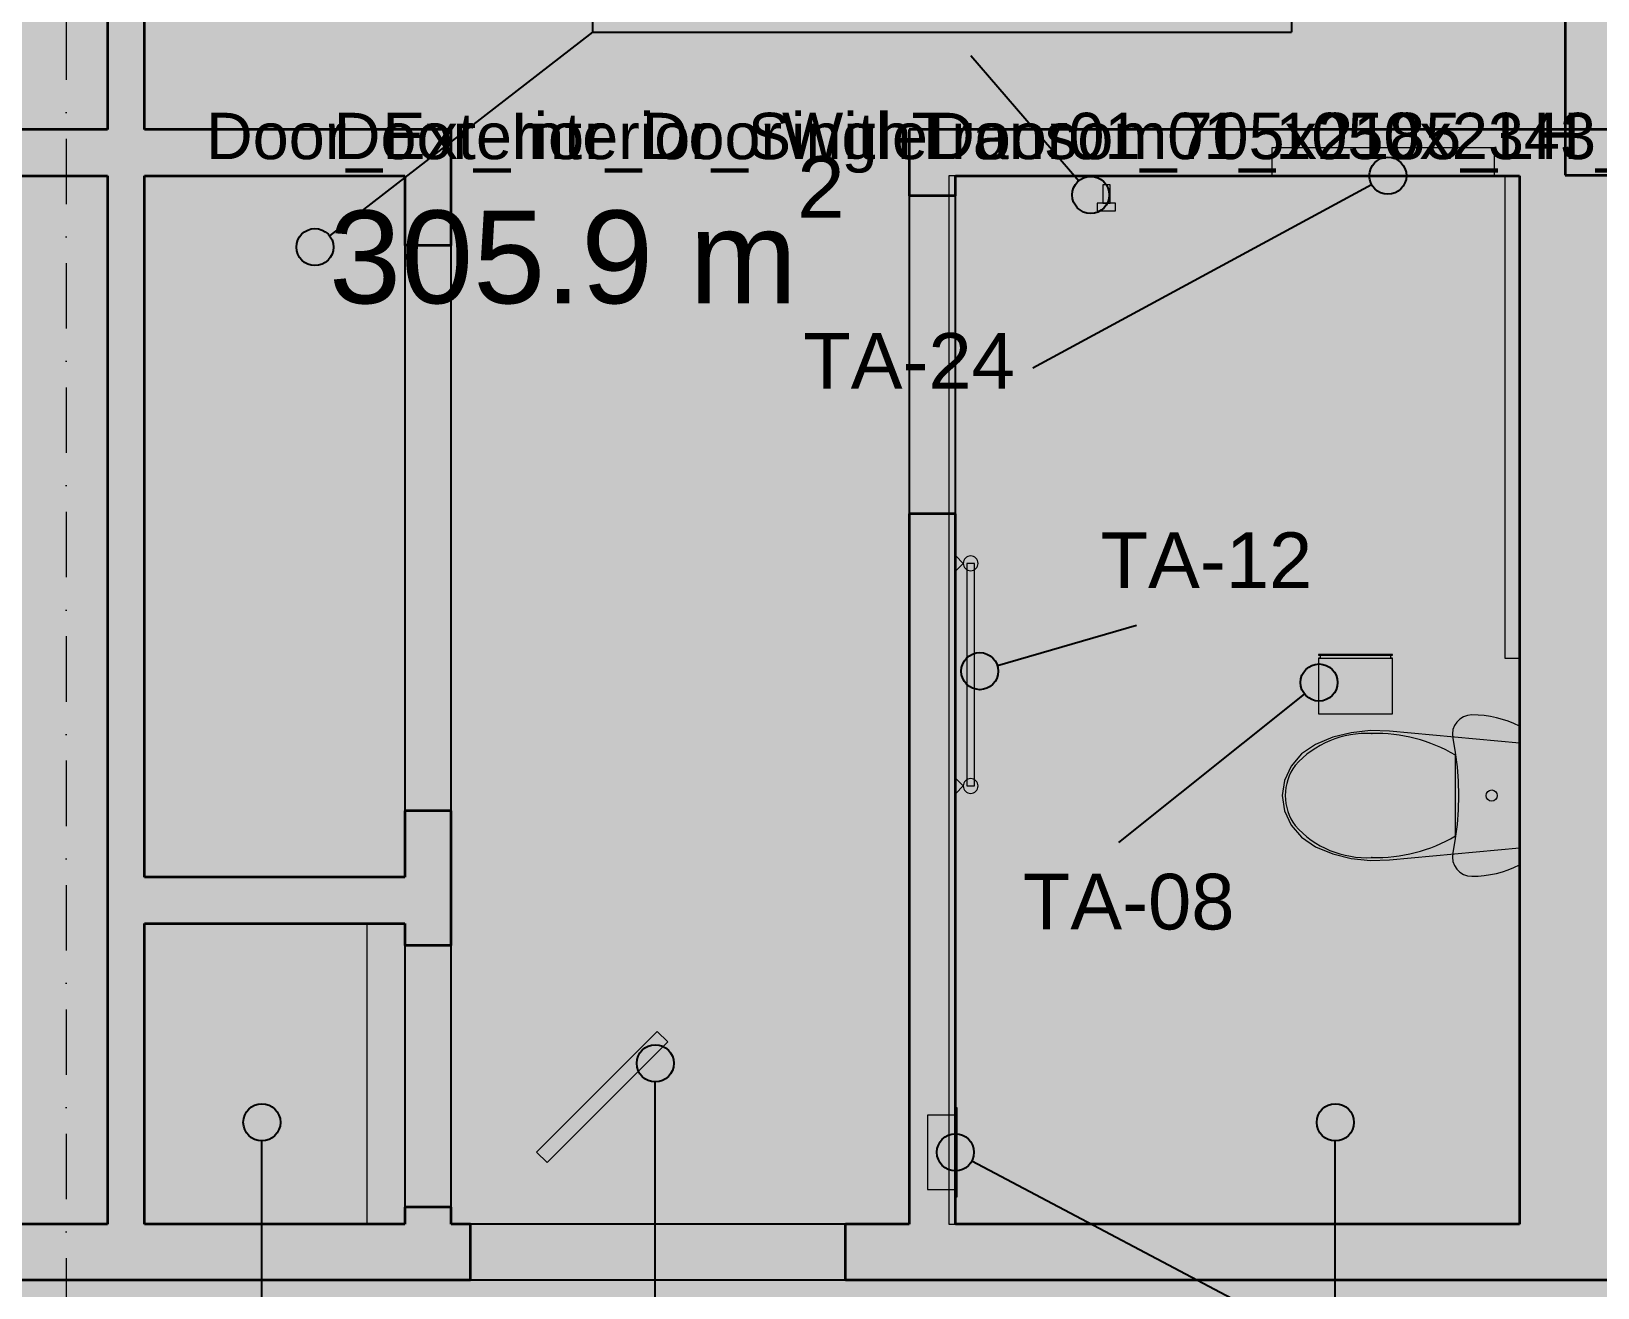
# Model space of a CAD drawing. Header units: millimetres. Extents: x -14278 to 101596, y -22378 to 34603.
# Drawn here: x 76146 to 80367, y 6097 to 9484 of the extents above; entities that cross this region are included whole.
import ezdxf
from ezdxf.enums import TextEntityAlignment as Align

# ---------------------------------------------------------------- set-up
doc = ezdxf.new("R2010")
doc.units = ezdxf.units.MM
doc.header["$MEASUREMENT"] = 0
doc.linetypes.add('Dashed', pattern=[282.222223, 141.111112, -141.111112])
doc.linetypes.add('Dot & Dashed', pattern=[335.138881, 176.388884, -88.194442, 0, -70.555556])
for name, color, linetype in [('A-Zz_20_10_90-T_TextFFEInternal', 7, 'Continuous'), ('A-Zz_20_10_90-T_TextStair', 7, 'Continuous'), ('A-Zz_50_90_00-M_GrossInternal', 7, 'Continuous'), ('NewA-Ee_25_10-M_WallsInternal', 7, 'Continuous'), ('NewA-Ee_30_40-M_Floors', 7, 'Continuous'), ('NewA-Ee_40_20-M_GeneralFFAndEInternalEquipment', 7, 'Continuous'), ('NewA-Ee_40_20-M_GeneralFFAndEInternalFixed', 7, 'Continuous'), ('NewA-Ee_40_20-M_GeneralFFAndEInternalSanitary', 7, 'Continuous'), ('NewA-SL-M_SpacesInternal', 7, 'Continuous'), ('NewA-Ss_30_25-M_CeilingAndSoffitSystems', 7, 'Continuous'), ('NewA-Zz_20_10_90-T_TextFFEInternal', 7, 'Continuous'), ('NewA-Zz_35_40_80-M_GridStructural', 7, 'Continuous'), ('NewA-Zz_50_10_90-P_BoundarySpace', 7, 'Continuous'), ('NewA-Zz_50_90_00-M_GrossInternal', 7, 'Continuous')]:
    doc.layers.add(name, color=color, linetype=linetype)
doc.styles.add('GENERATED_STYLE_1', font='')
doc.styles.get('GENERATED_STYLE_1').set_extended_font_data('Arial')

# ---------------------------------------------------------------- blocks, each defined once
blk = doc.blocks.new('Slab_29_2', base_point=(92290.2, 4673.4))
at = {"layer": 'NewA-Ee_30_40-M_Floors', "linetype": 'Continuous', "lineweight": 13}
blk.add_hatch(color=254, dxfattribs=at).paths.add_polyline_path([(92290.2, 4673.4), (92290.2, 10970.6), (94739.9, 10970.6), (94739.9, 13222.7), (60190.4, 13222.7), (60190.4, 4673.4)])
blk = doc.blocks.new('BEDROOM_209_33_2', base_point=(78783.4, 12688))
at = {"layer": 'NewA-SL-M_SpacesInternal', "color": 253, "linetype": 'Continuous', "lineweight": 13}
for p, q in [((76451.6, 13222.7), (76451.6, 9219.3)), ((80279.2, 9219.3), (80279.2, 13222.7)), ((76451.6, 9219.3), (77277.7, 9219.3)), ((77277.7, 9219.3), (77277.7, 6268.3)), ((78511.5, 6268.3), (78511.5, 9219.3)), ((78511.5, 9219.3), (80279.2, 9219.3)), ((77277.7, 6268.3), (78511.5, 6268.3))]:
    blk.add_line(p, q, dxfattribs=at)
at = {"layer": 'NewA-SL-M_SpacesInternal', "color": 5, "lineweight": 70, "style": 'GENERATED_STYLE_1'}
for tag, height, p in [('ROOM_NAME', 200, (78074.7, 12995.8)), ('ROOM_NUMBER', 150, (78074.7, 12693)), ('adj_text', 150, (78074.7, 12457.2))]:
    blk.add_attdef(tag, text='', height=height, dxfattribs=at).set_placement(p, align=Align.TOP_LEFT)
blk = doc.blocks.new('HALL_217_37_2', base_point=(63774.1, 5508.9))
at = {"layer": 'NewA-SL-M_SpacesInternal', "color": 253, "linetype": 'Continuous', "lineweight": 13}
blk.add_line((92290.2, 6118.3), (64013.7, 6118.3), dxfattribs=at)
at = {"layer": 'NewA-SL-M_SpacesInternal', "color": 5, "lineweight": 70, "style": 'GENERATED_STYLE_1'}
for tag, height, p in [('ROOM_NAME', 200, (63128.1, 5816.7)), ('ROOM_NUMBER', 150, (63128.1, 5513.9)), ('adj_text', 150, (63128.1, 5278.2))]:
    blk.add_attdef(tag, text='', height=height, dxfattribs=at).set_placement(p, align=Align.TOP_LEFT)
blk = doc.blocks.new('BATH_210_44_2', base_point=(79660.2, 5504.5))
at = {"layer": 'NewA-SL-M_SpacesInternal', "color": 253, "linetype": 'Continuous', "lineweight": 13}
for p, q in [((80089, 9169.3), (79489, 9169.3)), ((79489, 9169.3), (79489, 9094.3)), ((80089, 9094.3), (80089, 9169.3)), ((78636.5, 9094.3), (78636.5, 6562.2)), ((79489, 9094.3), (78636.5, 9094.3)), ((80156.7, 9094.3), (80089, 9094.3)), ((80156.7, 6268.3), (80156.7, 9094.3)), ((78636.5, 6562.2), (78561.5, 6562.2)), ((78561.5, 6562.2), (78561.5, 6362.2)), ((78561.5, 6362.2), (78636.5, 6362.2)), ((78636.5, 6362.2), (78636.5, 6268.3)), ((78636.5, 6268.3), (80156.7, 6268.3))]:
    blk.add_line(p, q, dxfattribs=at)
at = {"layer": 'NewA-SL-M_SpacesInternal', "linetype": 'Continuous'}
for p, q in [((79021.4, 5858), (79021.4, 5543.8)), ((79021.4, 5858), (80299.1, 5858)), ((80299.1, 5858), (80299.1, 5543.8)), ((79021.4, 5543.8), (79021.4, 5308)), ((80299.1, 5543.8), (80299.1, 5308)), ((79021.4, 5308), (79021.4, 5072.3)), ((80299.1, 5308), (80299.1, 5072.3)), ((79021.4, 5072.3), (80299.1, 5072.3))]:
    blk.add_line(p, q, dxfattribs=at)
at = {"layer": 'NewA-SL-M_SpacesInternal', "color": 5, "lineweight": 70, "style": 'GENERATED_STYLE_1'}
for tag, height, p in [('ROOM_NAME', 200, (79071.4, 5812.3)), ('ROOM_NUMBER', 150, (79071.4, 5509.5)), ('adj_text', 150, (79071.4, 5273.8))]:
    blk.add_attdef(tag, text='', height=height, dxfattribs=at).set_placement(p, align=Align.TOP_LEFT)
blk = doc.blocks.new('CUPBOARD 1_209B_53_2', base_point=(78600.3, 9913.4))
at = {"layer": 'NewA-SL-M_SpacesInternal', "linetype": 'Continuous'}
for p, q in [((77658.7, 10267), (77658.7, 9952.7)), ((77658.7, 10267), (79542, 10267)), ((79542, 10267), (79542, 9952.7)), ((77658.7, 9952.7), (77658.7, 9717)), ((79542, 9952.7), (79542, 9717)), ((77658.7, 9717), (77658.7, 9481.3)), ((79542, 9717), (79542, 9481.3)), ((77658.7, 9481.3), (79542, 9481.3))]:
    blk.add_line(p, q, dxfattribs=at)
at = {"layer": 'NewA-SL-M_SpacesInternal', "color": 253, "linetype": 'Continuous', "lineweight": 13}
for p, q in [((76451.6, 9094.3), (76451.6, 7203.9)), ((77152.7, 9094.3), (76451.6, 9094.3)), ((77152.7, 7203.9), (77152.7, 9094.3)), ((76451.6, 7203.9), (77152.7, 7203.9))]:
    blk.add_line(p, q, dxfattribs=at)
at = {"layer": 'NewA-SL-M_SpacesInternal', "color": 5, "lineweight": 70, "style": 'GENERATED_STYLE_1'}
for tag, height, p in [('ROOM_NAME', 200, (77708.7, 10221.3)), ('ROOM_NUMBER', 150, (77708.7, 9918.4)), ('adj_text', 150, (77708.7, 9682.7))]:
    blk.add_attdef(tag, text='', height=height, dxfattribs=at).set_placement(p, align=Align.TOP_LEFT)
blk = doc.blocks.new('CUPBOARD 2_209A_62_2', base_point=(77169.2, 5504.5))
at = {"layer": 'NewA-SL-M_SpacesInternal', "color": 253, "linetype": 'Continuous', "lineweight": 13}
for p, q in [((77152.7, 7078.9), (76451.6, 7078.9)), ((76451.6, 7078.9), (76451.6, 6268.7)), ((77152.7, 6268.3), (77152.7, 7078.9)), ((76451.6, 6268.7), (77152.7, 6268.3))]:
    blk.add_line(p, q, dxfattribs=at)
at = {"layer": 'NewA-SL-M_SpacesInternal', "linetype": 'Continuous'}
for p, q in [((76227.6, 5858), (76227.6, 5543.8)), ((76227.6, 5858), (78110.9, 5858)), ((78110.9, 5858), (78110.9, 5543.8)), ((76227.6, 5543.8), (76227.6, 5308)), ((78110.9, 5543.8), (78110.9, 5308)), ((76227.6, 5308), (76227.6, 5072.3)), ((78110.9, 5308), (78110.9, 5072.3)), ((76227.6, 5072.3), (78110.9, 5072.3))]:
    blk.add_line(p, q, dxfattribs=at)
at = {"layer": 'NewA-SL-M_SpacesInternal', "color": 5, "lineweight": 70, "style": 'GENERATED_STYLE_1'}
for tag, height, p in [('ROOM_NAME', 200, (76277.6, 5812.3)), ('ROOM_NUMBER', 150, (76277.6, 5509.5)), ('adj_text', 150, (76277.6, 5273.8))]:
    blk.add_attdef(tag, text='', height=height, dxfattribs=at).set_placement(p, align=Align.TOP_LEFT)
blk = doc.blocks.new('Slab_30_2', base_point=(78618.6, 6268.3))
at = {"layer": 'NewA-Ss_30_25-M_CeilingAndSoffitSystems', "linetype": 'Continuous', "lineweight": 0}
blk.add_hatch(color=255, dxfattribs=at).paths.add_polyline_path([(78618.6, 6268.3), (80156.7, 6268.3), (80156.7, 9094.3), (78618.6, 9094.3)])
at = {"layer": 'NewA-Ss_30_25-M_CeilingAndSoffitSystems', "color": 6, "linetype": 'Continuous', "lineweight": 13, "flags": 128}
blk.add_lwpolyline([(78618.6, 6268.3), (80156.7, 6268.3), (80156.7, 9094.3), (78618.6, 9094.3)], close=True, dxfattribs=at)
blk = doc.blocks.new('Slab_42_2', base_point=(76451.6, 13222.7))
at = {"layer": 'NewA-Ss_30_25-M_CeilingAndSoffitSystems', "linetype": 'Continuous', "lineweight": 0}
blk.add_hatch(color=255, dxfattribs=at).paths.add_polyline_path([(76451.6, 13222.7), (76451.6, 9219.3), (77277.7, 9219.3), (77277.7, 6268.3), (78511.5, 6268.3), (78511.5, 9219.3), (80279.2, 9219.3), (80279.2, 13222.7)])
at = {"layer": 'NewA-Ss_30_25-M_CeilingAndSoffitSystems', "color": 6, "linetype": 'Continuous', "lineweight": 13, "flags": 128}
blk.add_lwpolyline([(76451.6, 13222.7), (80279.2, 13222.7), (80279.2, 9219.3), (78511.5, 9219.3), (78511.5, 6268.3), (77277.7, 6268.3), (77277.7, 9219.3), (76451.6, 9219.3)], close=True, dxfattribs=at)
blk = doc.blocks.new('Slab_46_2', base_point=(92290.2, 4823.3))
at = {"layer": 'NewA-Ss_30_25-M_CeilingAndSoffitSystems', "linetype": 'Continuous', "lineweight": 0}
blk.add_hatch(color=255, dxfattribs=at).paths.add_polyline_path([(92290.2, 4823.3), (92290.2, 6118.3), (64013.7, 6118.3), (64013.7, 8579), (62713.2, 8579), (62713.2, 4817.8)])
at = {"layer": 'NewA-Ss_30_25-M_CeilingAndSoffitSystems', "color": 6, "linetype": 'Continuous', "lineweight": 13, "flags": 128}
blk.add_lwpolyline([(92290.2, 4823.3), (62713.2, 4817.8), (62713.2, 8579), (64013.7, 8579), (64013.7, 6118.3), (92290.2, 6118.3)], close=True, dxfattribs=at)
blk = doc.blocks.new('Slab_57_2', base_point=(76451.6, 9094.3))
at = {"layer": 'NewA-Ss_30_25-M_CeilingAndSoffitSystems', "linetype": 'Continuous', "lineweight": 0}
blk.add_hatch(color=255, dxfattribs=at).paths.add_polyline_path([(76451.6, 9094.3), (76451.6, 7203.9), (77152.7, 7203.9), (77152.7, 9094.3)])
at = {"layer": 'NewA-Ss_30_25-M_CeilingAndSoffitSystems', "color": 6, "linetype": 'Continuous', "lineweight": 13, "flags": 128}
blk.add_lwpolyline([(76451.6, 9094.3), (77152.7, 9094.3), (77152.7, 7203.9), (76451.6, 7203.9)], close=True, dxfattribs=at)
blk = doc.blocks.new('Slab_58_2', base_point=(76451.6, 7078.9))
at = {"layer": 'NewA-Ss_30_25-M_CeilingAndSoffitSystems', "linetype": 'Continuous', "lineweight": 0}
blk.add_hatch(color=255, dxfattribs=at).paths.add_polyline_path([(76451.6, 7078.9), (76451.6, 6268.3), (77152.7, 6268.3), (77152.7, 7078.9)])
at = {"layer": 'NewA-Ss_30_25-M_CeilingAndSoffitSystems', "color": 6, "linetype": 'Continuous', "lineweight": 13, "flags": 128}
blk.add_lwpolyline([(76451.6, 7078.9), (77152.7, 7078.9), (77152.7, 6268.3), (76451.6, 6268.3)], close=True, dxfattribs=at)
blk = doc.blocks.new('Wall_89_2', base_point=(80279.2, 13222.7))
at = {"layer": 'NewA-Ee_25_10-M_WallsInternal', "color": 92, "linetype": 'Continuous', "lineweight": 35, "flags": 128}
for points in [[(80279.2, 13222.7), (80279.2, 9095.6)], [(80429.2, 13222.7), (80279.2, 13222.7)], [(80429.2, 9420.6), (80429.2, 13222.7)]]:
    blk.add_lwpolyline(points, dxfattribs=at)
blk = doc.blocks.new('Wall_93_2', base_point=(64013.7, 6118.3))
at = {"layer": 'NewA-Ee_25_10-M_WallsInternal', "color": 92, "linetype": 'Continuous', "lineweight": 35}
for p, q in [((77329.8, 6118.3), (77329.8, 6268.3)), ((78339.8, 6118.3), (78339.8, 6268.3))]:
    blk.add_line(p, q, dxfattribs=at)
at = {"layer": 'NewA-Ee_25_10-M_WallsInternal', "linetype": 'Continuous'}
for p, q in [((78339.8, 6268.3), (77329.8, 6268.3)), ((77329.8, 6118.3), (78339.8, 6118.3))]:
    blk.add_line(p, q, dxfattribs=at)
at = {"layer": 'NewA-Ee_25_10-M_WallsInternal', "color": 92, "linetype": 'Continuous', "lineweight": 35, "flags": 128}
for points in [[(76351.6, 6268.3), (76051.3, 6268.3)], [(77152.7, 6268.3), (76451.6, 6268.3)], [(77329.8, 6268.3), (77277.7, 6268.3)], [(78511.5, 6268.3), (78339.8, 6268.3)], [(80156.7, 6268.3), (78636.5, 6268.3)], [(74009.7, 6118.3), (77329.8, 6118.3)], [(78339.8, 6118.3), (82371.1, 6118.3)]]:
    blk.add_lwpolyline(points, dxfattribs=at)
blk = doc.blocks.new('Wall_97_2', base_point=(80556.7, 9219.3))
at = {"layer": 'NewA-Ee_25_10-M_WallsInternal', "color": 92, "linetype": 'Continuous', "lineweight": 35, "flags": 128}
for points in [[(80556.7, 9219.3), (78511.5, 9219.3)], [(78636.5, 9094.3), (80156.7, 9094.3)]]:
    blk.add_lwpolyline(points, dxfattribs=at)
blk = doc.blocks.new('Wall_98_2', base_point=(77277.7, 9219.3))
at = {"layer": 'NewA-Ee_25_10-M_WallsInternal', "color": 92, "linetype": 'Continuous', "lineweight": 35, "flags": 128}
for points in [[(75951.3, 9219.3), (74181.2, 9219.3)], [(76351.6, 9219.3), (76051.3, 9219.3)], [(77277.7, 9219.3), (76451.6, 9219.3)], [(74306.2, 9094.3), (75826.3, 9094.3)], [(76051.3, 9094.3), (76351.6, 9094.3)], [(76451.6, 9094.3), (77152.7, 9094.3)]]:
    blk.add_lwpolyline(points, dxfattribs=at)
blk = doc.blocks.new('Wall_111_2', base_point=(77277.7, 9219.3))
at = {"layer": 'NewA-Ee_25_10-M_WallsInternal', "color": 92, "linetype": 'Continuous', "lineweight": 35}
for p, q in [((77277.7, 8906.2), (77152.7, 8906.2)), ((77277.7, 7382.2), (77152.7, 7382.2)), ((77277.7, 7019.8), (77152.7, 7019.8)), ((77277.7, 6314.8), (77152.7, 6314.8))]:
    blk.add_line(p, q, dxfattribs=at)
at = {"layer": 'NewA-Ee_25_10-M_WallsInternal', "linetype": 'Continuous'}
for p, q in [((77152.7, 8906.2), (77152.7, 7382.2)), ((77277.7, 7382.2), (77277.7, 8906.2)), ((77152.7, 7019.8), (77152.7, 6314.8)), ((77277.7, 6314.8), (77277.7, 7019.8))]:
    blk.add_line(p, q, dxfattribs=at)
at = {"layer": 'NewA-Ee_25_10-M_WallsInternal', "color": 92, "linetype": 'Continuous', "lineweight": 35, "flags": 128}
for points in [[(77277.7, 8906.2), (77277.7, 9219.3)], [(77152.7, 9094.3), (77152.7, 8906.2)], [(77152.7, 7382.2), (77152.7, 7203.9)], [(77277.7, 7019.8), (77277.7, 7382.2)], [(77152.7, 7078.9), (77152.7, 7019.8)], [(77152.7, 6314.8), (77152.7, 6268.3)], [(77277.7, 6268.3), (77277.7, 6314.8)]]:
    blk.add_lwpolyline(points, dxfattribs=at)
blk = doc.blocks.new('Wall_112_2', base_point=(78511.5, 9219.3))
at = {"layer": 'NewA-Ee_25_10-M_WallsInternal', "color": 92, "linetype": 'Continuous', "lineweight": 35}
for p, q in [((78636.5, 9040), (78511.5, 9040)), ((78636.5, 8183), (78511.5, 8183))]:
    blk.add_line(p, q, dxfattribs=at)
at = {"layer": 'NewA-Ee_25_10-M_WallsInternal', "linetype": 'Continuous'}
for p, q in [((78511.5, 9040), (78511.5, 8183)), ((78636.5, 8183), (78636.5, 9040))]:
    blk.add_line(p, q, dxfattribs=at)
at = {"layer": 'NewA-Ee_25_10-M_WallsInternal', "color": 92, "linetype": 'Continuous', "lineweight": 35, "flags": 128}
for points in [[(78511.5, 9219.3), (78511.5, 9040)], [(78636.5, 9040), (78636.5, 9094.3)], [(78511.5, 8183), (78511.5, 6268.3)], [(78636.5, 6268.3), (78636.5, 8183)]]:
    blk.add_lwpolyline(points, dxfattribs=at)
blk = doc.blocks.new('Wall_123_2', base_point=(76451.6, 13222.7))
at = {"layer": 'NewA-Ee_25_10-M_WallsInternal', "color": 92, "linetype": 'Continuous', "lineweight": 35, "flags": 128}
for points in [[(76351.6, 13222.7), (76351.6, 9219.3)], [(76451.6, 9219.3), (76451.6, 13222.7)], [(76351.6, 9094.3), (76351.6, 6268.3)], [(76451.6, 7203.9), (76451.6, 9094.3)], [(76451.6, 6268.3), (76451.6, 7078.9)]]:
    blk.add_lwpolyline(points, dxfattribs=at)
blk = doc.blocks.new('Wall_131_2', base_point=(76451.6, 7203.9))
at = {"layer": 'NewA-Ee_25_10-M_WallsInternal', "color": 92, "linetype": 'Continuous', "lineweight": 35, "flags": 128}
for points in [[(77152.7, 7203.9), (76451.6, 7203.9)], [(76451.6, 7078.9), (77152.7, 7078.9)]]:
    blk.add_lwpolyline(points, dxfattribs=at)
blk = doc.blocks.new('Wall_133_2', base_point=(80556.7, 9219.3))
at = {"layer": 'NewA-Ee_25_10-M_WallsInternal', "color": 92, "linetype": 'Continuous', "lineweight": 35, "flags": 128}
for points in [[(80556.7, 6268.3), (80556.7, 9219.3)], [(80156.7, 9094.3), (80156.7, 6268.3)]]:
    blk.add_lwpolyline(points, dxfattribs=at)
blk = doc.blocks.new('Wall_134_2', base_point=(80279.2, 9420.6))
at = {"layer": 'NewA-Ee_25_10-M_WallsInternal', "color": 92, "linetype": 'Continuous', "lineweight": 35, "flags": 128}
for points in [[(82201.8, 9420.6), (80429.2, 9420.6)], [(80279.2, 9095.6), (82076.8, 9095.6)]]:
    blk.add_lwpolyline(points, dxfattribs=at)
blk = doc.blocks.new('Standard grid marker')
at = {"layer": 'NewA-Zz_35_40_80-M_GridStructural', "color": 6, "linetype": 'Dot & Dashed', "lineweight": 13}
blk.add_line((1000, 0), (18130.8, 0), dxfattribs=at)
at = {"layer": 'NewA-Zz_35_40_80-M_GridStructural', "style": 'GENERATED_STYLE_1'}
blk.add_attdef('AC_MarkerText_1', text='', height=250, rotation=90, dxfattribs=at).set_placement((-250, 14.3), align=Align.MIDDLE_CENTER)
blk = doc.blocks.new('Wall Hanging Rack 19')
at = {"layer": 'NewA-Ee_40_20-M_GeneralFFAndEInternalEquipment', "color": 1, "linetype": 'Continuous', "lineweight": 18}
for p, q in [((25, 0), (-25, 0)), ((-25, 0), (-25, -20)), ((25, -20), (25, 0)), ((-25, -20), (25, -20)), ((10, -20), (-10, -20)), ((-10, -20), (-10, -70)), ((10, -70), (10, -20)), ((-10, -70), (10, -70))]:
    blk.add_line(p, q, dxfattribs=at)
blk = doc.blocks.new('Towel Rack 19')
at = {"layer": 'NewA-Ee_40_20-M_GeneralFFAndEInternalEquipment', "color": 1, "linetype": 'Continuous', "lineweight": 18}
for p, q in [((-280, 0), (-320, 0)), ((-320, 0), (-300, -20)), ((-300, -20), (-280, 0)), ((320, 0), (280, 0)), ((280, 0), (300, -20)), ((300, -20), (320, 0)), ((300, -30), (-300, -30)), ((-300, -30), (-300, -50)), ((300, -50), (300, -30)), ((-300, -50), (300, -50))]:
    blk.add_line(p, q, dxfattribs=at)
for centre, start, end in [((-300, -40), 0, 180), ((-300, -40), 180, 0), ((300, -40), 0, 180), ((300, -40), 180, 0)]:
    blk.add_arc(centre, 20, start, end, dxfattribs=at)
blk = doc.blocks.new('Soap Dispenser 19')
at = {"layer": 'NewA-Ee_40_20-M_GeneralFFAndEInternalEquipment', "color": 1, "linetype": 'Dashed', "lineweight": 18}
for p, q in [((0, 75), (0, 0)), ((200, 75), (0, 75)), ((200, 0), (200, 75))]:
    blk.add_line(p, q, dxfattribs=at)
at = {"layer": 'NewA-Ee_40_20-M_GeneralFFAndEInternalEquipment', "color": 1, "linetype": 'Continuous', "lineweight": 18}
for p, q in [((-20, 0), (-20, -5)), ((220, 0), (-20, 0)), ((220, -5), (220, 0)), ((-20, -5), (220, -5))]:
    blk.add_line(p, q, dxfattribs=at)
blk = doc.blocks.new('Toilet Paper Dispenser 19')
at = {"layer": 'NewA-Ee_40_20-M_GeneralFFAndEInternalEquipment', "color": 1, "linetype": 'Continuous', "lineweight": 18}
for p, q in [((200, 0), (0, 0)), ((0, 0), (0, -2)), ((200, -2), (200, 0)), ((0, -2), (5, -2)), ((0, -2), (200, -2)), ((5, -10), (0, -10)), ((0, -10), (0, -160)), ((0, -10), (200, -10)), ((5, -2), (5, -10)), ((195, -10), (195, -2)), ((195, -2), (200, -2)), ((200, -10), (195, -10)), ((200, -160), (200, -10)), ((0, -160), (200, -160))]:
    blk.add_line(p, q, dxfattribs=at)
blk = doc.blocks.new('Cabinet Wall Single Door 19')
at = {"layer": 'NewA-Ee_40_20-M_GeneralFFAndEInternalEquipment', "color": 1, "linetype": 'Continuous', "lineweight": 18}
for p, q in [((600, 75), (0, 75)), ((0, 75), (0, 0)), ((600, 0), (600, 75)), ((0, 0), (600, 0))]:
    blk.add_line(p, q, dxfattribs=at)
blk = doc.blocks.new('WC 19')
at = {"layer": 'NewA-Ee_40_20-M_GeneralFFAndEInternalSanitary', "color": 1, "linetype": 'Continuous', "lineweight": 18}
for p, q in [((-193.9, -40.1), (-200.1, -55.5)), ((-186.8, -25), (-193.9, -40.1)), ((186.8, -25), (-186.8, -25)), ((-141, -25), (-173.3, -375.4)), ((141, -25), (-141, -25)), ((173.3, -375.4), (141, -25)), ((193.9, -40.1), (186.8, -25)), ((200.1, -55.5), (193.9, -40.1)), ((-205.4, -71.3), (-209.7, -87.4)), ((-200.1, -55.5), (-205.4, -71.3)), ((205.4, -71.3), (200.1, -55.5)), ((209.7, -87.4), (205.4, -71.3)), ((-215.5, -120.2), (-217, -136.8)), ((-213.1, -103.7), (-215.5, -120.2)), ((-209.7, -87.4), (-213.1, -103.7)), ((213.1, -103.7), (209.7, -87.4)), ((215.5, -120.2), (213.1, -103.7)), ((217, -136.8), (215.5, -120.2)), ((-217, -136.8), (-217.5, -153.5)), ((-217.5, -153.5), (-216.2, -165)), ((-216.2, -165), (-212.4, -176)), ((212.4, -176), (216.2, -165)), ((216.2, -165), (217.5, -153.5)), ((217.5, -153.5), (217, -136.8)), ((-212.4, -176), (-206.3, -185.9)), ((-206.3, -185.9), (-198.2, -194.1)), ((-198.2, -194.1), (-188.5, -200.5)), ((-188.5, -200.5), (-177.6, -204.5)), ((-177.6, -204.5), (-166.1, -206)), ((-166.1, -206), (-154.5, -205)), ((-154.5, -205), (-116.2, -198.2)), ((-116.2, -198.2), (-77.6, -193.3)), ((0, -198), (-108.9, -198)), ((-77.6, -193.3), (-38.9, -190.4)), ((-38.9, -190.4), (0, -189.4)), ((0, -189.4), (38.9, -190.4)), ((108.9, -198), (0, -198)), ((38.9, -190.4), (77.6, -193.3)), ((77.6, -193.3), (116.2, -198.2)), ((116.2, -198.2), (154.5, -205)), ((154.5, -205), (166.1, -206)), ((166.1, -206), (177.6, -204.5)), ((177.6, -204.5), (188.5, -200.5)), ((188.5, -200.5), (198.2, -194.1)), ((198.2, -194.1), (206.3, -185.9)), ((206.3, -185.9), (212.4, -176)), ((-173.3, -375.4), (-174.9, -427.1)), ((174.9, -427.1), (173.3, -375.4)), ((-174.9, -427.1), (-169.4, -478.4)), ((169.4, -478.4), (174.9, -427.1)), ((-169.4, -478.4), (-157, -528.2)), ((157, -528.2), (169.4, -478.4)), ((-157, -528.2), (-138, -575.1)), ((138, -575.1), (157, -528.2)), ((-138, -575.1), (-112.4, -612.3)), ((112.4, -612.3), (138, -575.1)), ((-112.4, -612.3), (-79.4, -640.8)), ((79.4, -640.8), (112.4, -612.3)), ((81.1, -629.6), (81.1, -629.6)), ((-79.4, -640.8), (-41, -658.8)), ((-41, -658.8), (0, -665)), ((0, -656.4), (0, -656.4)), ((0, -665), (41, -658.8)), ((41, -658.8), (79.4, -640.8))]:
    blk.add_line(p, q, dxfattribs=at)
blk.add_circle((0, -100), 15, dxfattribs=at)
for centre, radius, start, end in [((258.1, -412.9), 425.4, 149.6518, 181.3539), ((-258.1, -412.9), 425.4, 358.6461, 30.3482), ((89.5, -437.3), 257, 176.8048, 228.4245), ((-89.5, -437.3), 257, 311.5755, 3.1952), ((0.8, -517.8), 138.6, 233.7772, 269.6644), ((-0.8, -517.8), 138.6, 270.3356, 306.2228)]:
    blk.add_arc(centre, radius, start, end, dxfattribs=at)
for p in [(108.9, -198), (-167, -423), (167, -423), (-81.1, -629.6)]:
    blk.add_point(p, dxfattribs=at)
blk = doc.blocks.new('Shelves 20')
at = {"layer": 'NewA-Ee_40_20-M_GeneralFFAndEInternalFixed', "color": 6, "linetype": 'Continuous', "lineweight": 13}
for p, q in [((405.4, 0), (-405.4, 0)), ((405.4, -600), (405.4, 0)), ((-405.4, 0), (-405.4, -600)), ((-405.4, -600), (405.4, -600))]:
    blk.add_line(p, q, dxfattribs=at)
blk = doc.blocks.new('Mirror 19_4')
at = {"layer": 'NewA-Ee_40_20-M_GeneralFFAndEInternalEquipment', "color": 1, "linetype": 'Continuous', "lineweight": 18}
for p, q in [((460, 40), (0, 40)), ((0, 40), (0, 0)), ((460, 40), (0, 40)), ((0, 40), (0, 0)), ((0, 0), (460, 0)), ((0, 0), (460, 0)), ((460, 0), (460, 40)), ((460, 0), (460, 40))]:
    blk.add_line(p, q, dxfattribs=at)
blk = doc.blocks.new('Mirror 19_5')
at = {"layer": 'NewA-Ee_40_20-M_GeneralFFAndEInternalEquipment', "color": 1, "linetype": 'Continuous', "lineweight": 18}
for p, q in [((1300, 40), (0, 40)), ((0, 40), (0, 0)), ((1300, 40), (0, 40)), ((0, 40), (0, 0)), ((0, 0), (1300, 0)), ((0, 0), (1300, 0)), ((1300, 0), (1300, 40)), ((1300, 0), (1300, 40))]:
    blk.add_line(p, q, dxfattribs=at)
blk = doc.blocks.new('Line_130_2', base_point=(77827.6, 5912.8))
at = {"layer": 'NewA-Zz_20_10_90-T_TextFFEInternal', "linetype": 'Continuous'}
blk.add_hatch(color=256, dxfattribs=at).paths.add_polyline_path([(77877.6, 6702.1), (77873.8, 6721.2), (77862.9, 6737.4), (77846.7, 6748.3), (77827.6, 6752.1), (77808.5, 6748.3), (77792.2, 6737.4), (77781.4, 6721.2), (77777.6, 6702.1), (77781.4, 6682.9), (77792.2, 6666.7), (77808.5, 6655.9), (77827.6, 6652.1), (77846.7, 6655.9), (77862.9, 6666.7), (77873.8, 6682.9)])
blk.add_line((77827.6, 5912.8), (77827.6, 6652.1), dxfattribs=at)
blk.add_circle((77827.6, 6702.1), 50, dxfattribs=at)
blk = doc.blocks.new('Line_137_2', base_point=(79675, 5912.8))
at = {"layer": 'NewA-Zz_20_10_90-T_TextFFEInternal', "linetype": 'Continuous'}
blk.add_hatch(color=256, dxfattribs=at).paths.add_polyline_path([(78686.5, 6462.2), (78682.7, 6481.3), (78671.9, 6497.5), (78655.7, 6508.4), (78636.5, 6512.2), (78617.4, 6508.4), (78601.2, 6497.5), (78590.3, 6481.3), (78586.5, 6462.2), (78590.3, 6443), (78601.2, 6426.8), (78617.4, 6416), (78636.5, 6412.2), (78655.7, 6416), (78671.9, 6426.8), (78682.7, 6443)])
blk.add_line((79675, 5912.8), (78680.7, 6438.8), dxfattribs=at)
blk.add_circle((78636.5, 6462.2), 50, dxfattribs=at)
blk = doc.blocks.new('Line_144_2', base_point=(79076.5, 7297.2))
at = {"layer": 'NewA-Zz_20_10_90-T_TextFFEInternal', "linetype": 'Continuous'}
blk.add_hatch(color=256, dxfattribs=at).paths.add_polyline_path([(79666.4, 7728.4), (79662.5, 7747.5), (79651.7, 7763.8), (79635.5, 7774.6), (79616.4, 7778.4), (79597.2, 7774.6), (79581, 7763.8), (79570.2, 7747.5), (79566.4, 7728.4), (79570.2, 7709.3), (79581, 7693.1), (79597.2, 7682.2), (79616.4, 7678.4), (79635.5, 7682.2), (79651.7, 7693.1), (79662.5, 7709.3)])
blk.add_line((79076.5, 7297.2), (79577.3, 7697.2), dxfattribs=at)
blk.add_circle((79616.4, 7728.4), 50, dxfattribs=at)
blk = doc.blocks.new('Line_150_2', base_point=(78678.2, 9418.8))
at = {"layer": 'NewA-Zz_20_10_90-T_TextFFEInternal', "linetype": 'Continuous'}
blk.add_hatch(color=256, dxfattribs=at).paths.add_polyline_path([(79051.1, 9042.6), (79047.3, 9061.8), (79036.5, 9078), (79020.3, 9088.8), (79001.1, 9092.6), (78982, 9088.8), (78965.8, 9078), (78954.9, 9061.8), (78951.1, 9042.6), (78954.9, 9023.5), (78965.8, 9007.3), (78982, 8996.4), (79001.1, 8992.6), (79020.3, 8996.4), (79036.5, 9007.3), (79047.3, 9023.5)])
blk.add_line((78678.2, 9418.8), (78968.6, 9080.6), dxfattribs=at)
blk.add_circle((79001.1, 9042.6), 50, dxfattribs=at)
blk = doc.blocks.new('Line_156_2', base_point=(78845.5, 8576.6))
at = {"layer": 'NewA-Zz_20_10_90-T_TextFFEInternal', "linetype": 'Continuous'}
blk.add_hatch(color=256, dxfattribs=at).paths.add_polyline_path([(79851.8, 9094.3), (79848, 9113.5), (79837.1, 9129.7), (79820.9, 9140.5), (79801.8, 9144.3), (79782.6, 9140.5), (79766.4, 9129.7), (79755.6, 9113.5), (79751.8, 9094.3), (79755.6, 9075.2), (79766.4, 9059), (79782.6, 9048.1), (79801.8, 9044.3), (79820.9, 9048.1), (79837.1, 9059), (79848, 9075.2)])
blk.add_line((78845.5, 8576.6), (79757.8, 9070.5), dxfattribs=at)
blk.add_circle((79801.8, 9094.3), 50, dxfattribs=at)
blk = doc.blocks.new('Line_164_2', base_point=(79124.2, 7881.7))
at = {"layer": 'NewA-Zz_20_10_90-T_TextFFEInternal', "linetype": 'Continuous'}
blk.add_hatch(color=256, dxfattribs=at).paths.add_polyline_path([(78752.1, 7759.1), (78748.3, 7778.2), (78737.4, 7794.4), (78721.2, 7805.2), (78702.1, 7809.1), (78683, 7805.2), (78666.7, 7794.4), (78655.9, 7778.2), (78652.1, 7759.1), (78655.9, 7739.9), (78666.7, 7723.7), (78683, 7712.9), (78702.1, 7709.1), (78721.2, 7712.9), (78737.4, 7723.7), (78748.3, 7739.9)])
blk.add_line((79124.2, 7881.7), (78750.1, 7773), dxfattribs=at)
blk.add_circle((78702.1, 7759.1), 50, dxfattribs=at)
blk = doc.blocks.new('Line_171_2', base_point=(79660.2, 5858))
at = {"layer": 'NewA-Zz_50_10_90-P_BoundarySpace', "linetype": 'Continuous'}
blk.add_hatch(color=256, dxfattribs=at).paths.add_polyline_path([(79710.2, 6543), (79706.4, 6562.1), (79695.6, 6578.3), (79679.4, 6589.1), (79660.2, 6593), (79641.1, 6589.1), (79624.9, 6578.3), (79614, 6562.1), (79610.2, 6543), (79614, 6523.8), (79624.9, 6507.6), (79641.1, 6496.8), (79660.2, 6493), (79679.4, 6496.8), (79695.6, 6507.6), (79706.4, 6523.8)])
blk.add_line((79660.2, 5858), (79660.2, 6493), dxfattribs=at)
blk.add_circle((79660.2, 6543), 50, dxfattribs=at)
blk = doc.blocks.new('Line_183_2', base_point=(77658.7, 9481.3))
at = {"layer": 'NewA-Zz_50_10_90-P_BoundarySpace', "linetype": 'Continuous'}
blk.add_hatch(color=256, dxfattribs=at).paths.add_polyline_path([(76960.4, 8902), (76956.6, 8921.2), (76945.8, 8937.4), (76929.6, 8948.2), (76910.4, 8952), (76891.3, 8948.2), (76875.1, 8937.4), (76864.2, 8921.2), (76860.4, 8902), (76864.2, 8882.9), (76875.1, 8866.7), (76891.3, 8855.9), (76910.4, 8852), (76929.6, 8855.9), (76945.8, 8866.7), (76956.6, 8882.9)])
blk.add_line((77658.7, 9481.3), (76950, 8932.7), dxfattribs=at)
blk.add_circle((76910.4, 8902), 50, dxfattribs=at)
blk = doc.blocks.new('Line_188_2', base_point=(76767.4, 5858))
at = {"layer": 'NewA-Zz_50_10_90-P_BoundarySpace', "linetype": 'Continuous'}
blk.add_hatch(color=256, dxfattribs=at).paths.add_polyline_path([(76817.4, 6543), (76813.6, 6562.1), (76802.8, 6578.3), (76786.5, 6589.1), (76767.4, 6593), (76748.3, 6589.1), (76732, 6578.3), (76721.2, 6562.1), (76717.4, 6543), (76721.2, 6523.8), (76732, 6507.6), (76748.3, 6496.8), (76767.4, 6493), (76786.5, 6496.8), (76802.8, 6507.6), (76813.6, 6523.8)])
blk.add_line((76767.4, 5858), (76767.4, 6493), dxfattribs=at)
blk.add_circle((76767.4, 6543), 50, dxfattribs=at)
blk = doc.blocks.new('Label_225_2', base_point=(78678.3, 7297.2))
at = {"layer": 'A-Zz_20_10_90-T_TextFFEInternal', "insert": (79103.3, 7212.9), "char_height": 150, "attachment_point": 2, "style": 'GENERATED_STYLE_1'}
blk.add_mtext('\\fArial|b0|i0|c0|p34;TA-08\\fArial|b0|i0|c0|p34;\\fArial|b0|i0|c0|p34;\\fArial|b0|i0|c0|p34;\\fArial|b0|i0|c0|p34;\\fArial|b0|i0|c0|p34;\\fArial|b0|i0|c0|p34;\\fArial|b0|i0|c0|p34;\\fArial|b0|i0|c0|p34;\\fArial|b0|i0|c0|p34;\\fArial|b0|i0|c0|p34;\\fArial|b0|i0|c0|p34;\\fArial|b0|i0|c0|p34;\\fArial|b0|i0|c0|p34;\\fArial|b0|i0|c0|p34;\\fArial|b0|i0|c0|p34;\\fArial|b0|i0|c0|p34;\\fArial|b0|i0|c0|p34;\\fArial|b0|i0|c0|p34;\\fArial|b0|i0|c0|p34;\\fArial|b0|i0|c0|p34;\\fArial|b0|i0|c0|p34;\\fArial|b0|i0|c0|p34;\\fArial|b0|i0|c0|p34;\\fArial|b0|i0|c0|p34;\\fArial|b0|i0|c0|p34;\\fArial|b0|i0|c0|p34;\\fArial|b0|i0|c0|p34;\\fArial|b0|i0|c0|p34;\\fArial|b0|i0|c0|p34;}', dxfattribs=at)
blk = doc.blocks.new('Label_228_2', base_point=(78086.5, 8754.6))
at = {"layer": 'A-Zz_20_10_90-T_TextFFEInternal', "insert": (78511.5, 8670.3), "char_height": 150, "attachment_point": 2, "style": 'GENERATED_STYLE_1'}
blk.add_mtext('\\fArial|b0|i0|c0|p34;TA-24\\fArial|b0|i0|c0|p34;\\fArial|b0|i0|c0|p34;\\fArial|b0|i0|c0|p34;\\fArial|b0|i0|c0|p34;\\fArial|b0|i0|c0|p34;\\fArial|b0|i0|c0|p34;\\fArial|b0|i0|c0|p34;\\fArial|b0|i0|c0|p34;\\fArial|b0|i0|c0|p34;\\fArial|b0|i0|c0|p34;\\fArial|b0|i0|c0|p34;\\fArial|b0|i0|c0|p34;\\fArial|b0|i0|c0|p34;\\fArial|b0|i0|c0|p34;\\fArial|b0|i0|c0|p34;\\fArial|b0|i0|c0|p34;\\fArial|b0|i0|c0|p34;\\fArial|b0|i0|c0|p34;\\fArial|b0|i0|c0|p34;\\fArial|b0|i0|c0|p34;\\fArial|b0|i0|c0|p34;\\fArial|b0|i0|c0|p34;\\fArial|b0|i0|c0|p34;\\fArial|b0|i0|c0|p34;\\fArial|b0|i0|c0|p34;\\fArial|b0|i0|c0|p34;\\fArial|b0|i0|c0|p34;\\fArial|b0|i0|c0|p34;\\fArial|b0|i0|c0|p34;}', dxfattribs=at)
blk = doc.blocks.new('Label_230_2', base_point=(78887.8, 8217.4))
at = {"layer": 'A-Zz_20_10_90-T_TextFFEInternal', "insert": (79312.8, 8133.1), "char_height": 150, "attachment_point": 2, "style": 'GENERATED_STYLE_1'}
blk.add_mtext('\\fArial|b0|i0|c0|p34;TA-12\\fArial|b0|i0|c0|p34;\\fArial|b0|i0|c0|p34;\\fArial|b0|i0|c0|p34;\\fArial|b0|i0|c0|p34;\\fArial|b0|i0|c0|p34;\\fArial|b0|i0|c0|p34;\\fArial|b0|i0|c0|p34;\\fArial|b0|i0|c0|p34;\\fArial|b0|i0|c0|p34;\\fArial|b0|i0|c0|p34;\\fArial|b0|i0|c0|p34;\\fArial|b0|i0|c0|p34;\\fArial|b0|i0|c0|p34;\\fArial|b0|i0|c0|p34;\\fArial|b0|i0|c0|p34;\\fArial|b0|i0|c0|p34;\\fArial|b0|i0|c0|p34;\\fArial|b0|i0|c0|p34;\\fArial|b0|i0|c0|p34;\\fArial|b0|i0|c0|p34;\\fArial|b0|i0|c0|p34;\\fArial|b0|i0|c0|p34;\\fArial|b0|i0|c0|p34;\\fArial|b0|i0|c0|p34;\\fArial|b0|i0|c0|p34;\\fArial|b0|i0|c0|p34;\\fArial|b0|i0|c0|p34;\\fArial|b0|i0|c0|p34;\\fArial|b0|i0|c0|p34;}', dxfattribs=at)

msp = doc.modelspace()

# ---------------------------------------------------------------- hatches: boundary and pattern name
at = {"layer": 'NewA-Zz_50_90_00-M_GrossInternal', "linetype": 'Continuous', "lineweight": 140}
msp.add_hatch(color=1, dxfattribs=at).paths.add_polyline_path([(60190.4, 13222.7), (94739.9, 13222.7), (94739.9, 4823.3), (65539.9, 4823.3), (65539.9, 273.3), (62090.4, 273.3), (62090.4, 4823.3), (60190.4, 4823.3)])

# ---------------------------------------------------------------- block references
at = {"layer": 'A-Zz_20_10_90-T_TextFFEInternal', "color": 6, "linetype": 'Continuous', "lineweight": 13}
for name, p in [('Label_228_2', (78086.5, 8754.6)), ('Label_230_2', (78887.8, 8217.4)), ('Label_225_2', (78678.3, 7297.2))]:
    msp.add_blockref(name, p, dxfattribs=at)
at = {"layer": 'NewA-Ee_25_10-M_WallsInternal', "color": 92, "lineweight": 35}
for name, p in [('Wall_123_2', (76451.6, 13222.7)), ('Wall_89_2', (80279.2, 13222.7)), ('Wall_134_2', (80279.2, 9420.6)), ('Wall_98_2', (77277.7, 9219.3)), ('Wall_111_2', (77277.7, 9219.3)), ('Wall_97_2', (80556.7, 9219.3)), ('Wall_112_2', (78511.5, 9219.3)), ('Wall_133_2', (80556.7, 9219.3)), ('Wall_131_2', (76451.6, 7203.9)), ('Wall_93_2', (64013.7, 6118.3))]:
    msp.add_blockref(name, p, dxfattribs=at)
at = {"layer": 'NewA-Ee_30_40-M_Floors', "color": 6, "linetype": 'Continuous', "lineweight": 13}
msp.add_blockref('Slab_29_2', (92290.2, 4673.4), dxfattribs=at)
at = {"layer": 'NewA-Ee_40_20-M_GeneralFFAndEInternalEquipment', "color": 6, "linetype": 'Continuous', "lineweight": 13, "zscale": 1000}
for name, p in [('Cabinet Wall Single Door 19', (79489, 9094.3)), ('Toilet Paper Dispenser 19', (79614.5, 7804))]:
    msp.add_blockref(name, p, dxfattribs=at)
for name, p, rotation in [('Mirror 19_5', (80116.7, 9094.3), 269.9999999999999), ('Wall Hanging Rack 19', (79043.3, 9000), 180), ('Towel Rack 19', (78637.5, 7749.6), 90), ('Mirror 19_4', (77833, 6788.1), 225), ('Soap Dispenser 19', (78636.5, 6362.2), 90)]:
    msp.add_blockref(name, p, dxfattribs=dict(at, rotation=rotation))
at = {"layer": 'NewA-Ee_40_20-M_GeneralFFAndEInternalFixed', "color": 6, "linetype": 'Continuous', "lineweight": 13, "zscale": 1000, "rotation": 90}
msp.add_blockref('Shelves 20', (76451.6, 6673.7), dxfattribs=at)
at = {"layer": 'NewA-Ee_40_20-M_GeneralFFAndEInternalSanitary', "color": 6, "linetype": 'Continuous', "lineweight": 13, "zscale": 1000, "rotation": 270}
msp.add_blockref('WC 19', (80181.7, 7423.8), dxfattribs=at)
at = {"layer": 'NewA-SL-M_SpacesInternal', "linetype": 'Continuous'}
for name, p in [('BEDROOM_209_33_2', (78783.4, 12688)), ('HALL_217_37_2', (63774.1, 5508.9))]:
    msp.add_blockref(name, p, dxfattribs=at)
for name, p, values in [('CUPBOARD 1_209B_53_2', (78600.3, 9913.4), {'ROOM_NAME': 'CUPBOARD 1', 'ROOM_NUMBER': '209B', 'adj_text': 'Area: 1.3 m2'}), ('BATH_210_44_2', (79660.2, 5504.5), {'ROOM_NAME': 'BATH', 'ROOM_NUMBER': '210', 'adj_text': 'Area: 4.4 m2'}), ('CUPBOARD 2_209A_62_2', (77169.2, 5504.5), {'ROOM_NAME': 'CUPBOARD 2', 'ROOM_NUMBER': '209A', 'adj_text': 'Area: 0.6 m2'})]:
    msp.add_blockref(name, p, dxfattribs=at).add_auto_attribs(values)
at = {"layer": 'NewA-Ss_30_25-M_CeilingAndSoffitSystems', "color": 6, "linetype": 'Continuous', "lineweight": 13}
for name, p in [('Slab_42_2', (76451.6, 13222.7)), ('Slab_57_2', (76451.6, 9094.3)), ('Slab_30_2', (78618.6, 6268.3)), ('Slab_46_2', (92290.2, 4823.3)), ('Slab_58_2', (76451.6, 7078.9))]:
    msp.add_blockref(name, p, dxfattribs=at)
at = {"layer": 'NewA-Zz_20_10_90-T_TextFFEInternal', "linetype": 'Continuous'}
for name, p in [('Line_150_2', (78678.2, 9418.8)), ('Line_156_2', (78845.5, 8576.6)), ('Line_164_2', (79124.2, 7881.7)), ('Line_144_2', (79076.5, 7297.2)), ('Line_130_2', (77827.6, 5912.8)), ('Line_137_2', (79675, 5912.8))]:
    msp.add_blockref(name, p, dxfattribs=at)
at = {"layer": 'NewA-Zz_35_40_80-M_GridStructural', "color": 1, "linetype": 'Continuous', "lineweight": 18, "zscale": 1000, "rotation": 270}
msp.add_blockref('Standard grid marker', (76240.2, 15893.2), dxfattribs=at)
at = {"layer": 'NewA-Zz_50_10_90-P_BoundarySpace', "linetype": 'Continuous'}
for name, p in [('Line_183_2', (77658.7, 9481.3)), ('Line_188_2', (76767.4, 5858)), ('Line_171_2', (79660.2, 5858))]:
    msp.add_blockref(name, p, dxfattribs=at)

# ---------------------------------------------------------------- texts
at = {"layer": 'A-Zz_20_10_90-T_TextStair', "linetype": 'Continuous', "char_height": 125, "attachment_point": 1, "style": 'GENERATED_STYLE_1'}
for s, insert in [('\\A1;{\\fArial|b0|i0|c0|p34;Door_Exterior_DoorWithTransom01_1050x2343_LH}', (76616.6, 9264)), ('\\A1;{\\fArial|b0|i0|c0|p34;Door_Interior_SingleDoor01_705x2185_LH}', (76961, 9264))]:
    msp.add_mtext(s, dxfattribs=dict(at, insert=insert))
at = {"layer": 'A-Zz_50_90_00-M_GrossInternal', "insert": (76948.3, 8747), "char_height": 250, "attachment_point": 7, "style": 'GENERATED_STYLE_1'}
msp.add_mtext('{\\fArial|b0|i0|c0|p34;305.9 m{\\H0.66x;\\S2^  ;}}', dxfattribs=at)

doc.saveas('drawing.dxf')
